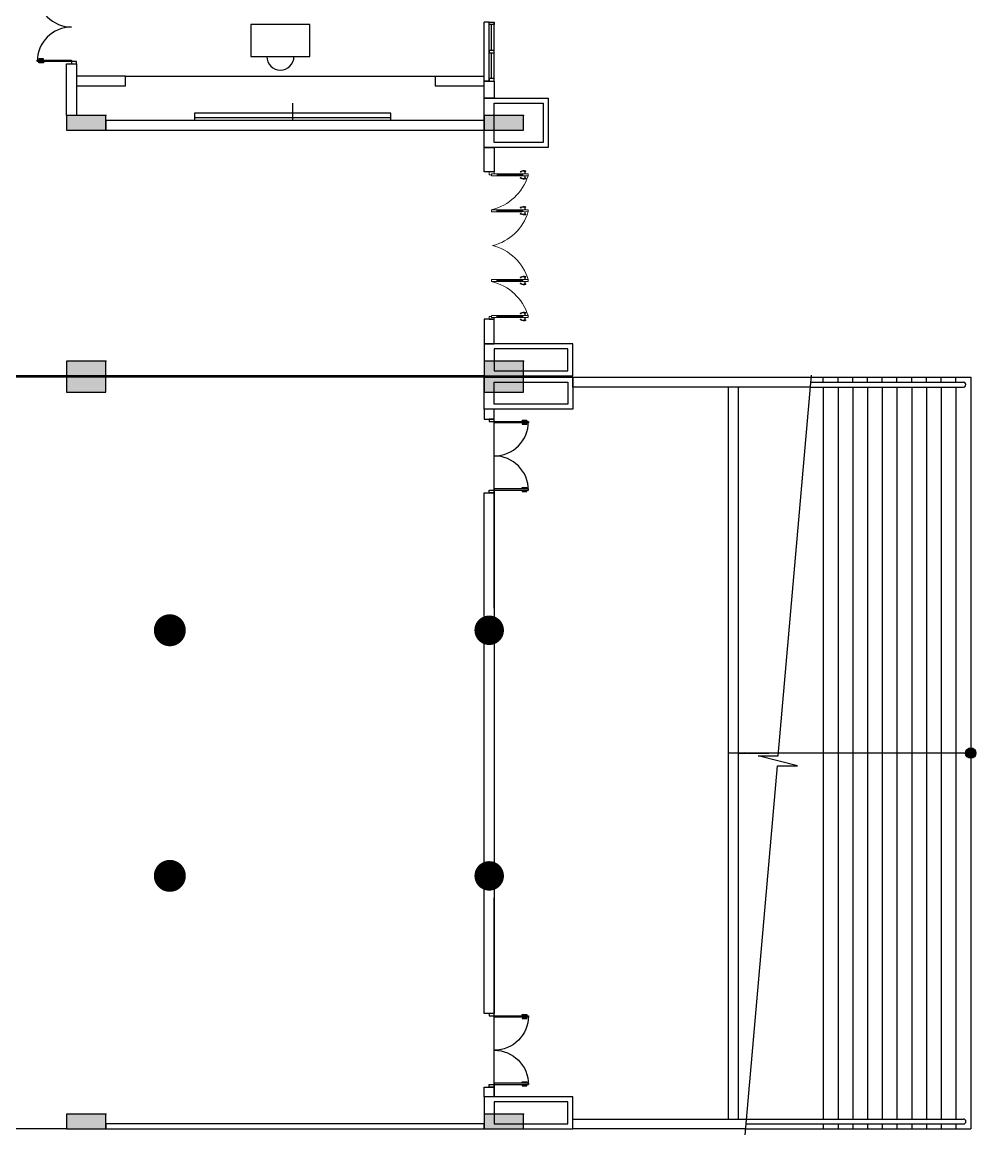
# Model space of a CAD drawing. Header units: millimetres. Extents: x -9574 to 115615, y -25569 to 161230.
# Drawn here: x 91054 to 110465, y 68680 to 91210 of the extents above; entities that cross this region are included whole.
import ezdxf

# ---------------------------------------------------------------- set-up
doc = ezdxf.new("R2010")
doc.units = ezdxf.units.MM
for name, color, linetype in [('cot TT T1$0$COT1', 7, 'Continuous'), ('TT T1$0$03', 4, 'Continuous'), ('TT T1$0$CUA3', 3, 'Continuous'), ('TT T1$0$HATCH', 8, 'Continuous'), ('TT T1$0$NETCAT8', 8, 'Continuous'), ('TT T1$0$TBI241', 241, 'Continuous'), ('TT T1$0$TUONG6', 6, 'Continuous')]:
    doc.layers.add(name, color=color, linetype=linetype)
doc.layers.add('TT T1$0$N-CUA', color=4, linetype='Continuous', lineweight=18)
doc.styles.add('TT T1$0$VSIMPLEX.SHX', font='VSIMPLEX.SHX', dxfattribs={"width": 0.8})
doc.dimstyles.new('TT T1$0$100', dxfattribs={"dimscale": 0, "dimtxt": 600, "dimasz": 120, "dimexe": 150, "dimexo": 300, "dimgap": 100, "dimtad": 1, "dimdec": 0, "dimzin": 0, "dimdsep": 46, "dimtxsty": 'TT T1$0$VSIMPLEX.SHX', "dimblk1": 'TT T1$0$_OBLIQUE', "dimblk2": 'TT T1$0$_OBLIQUE', "dimsah": 1, "dimcen": 0, "dimdle": 100, "dimclrd": 2, "dimclre": 2, "dimclrt": 4, "dimadec": 0, "dimazin": 0, "dimtfac": 1, "dimtdec": 0, "dimtix": 1, "dimtmove": 2, "dimatfit": 3, "dimfxl": 0, "dimtolj": 1, "dimtzin": 0, "dimlwd": -1, "dimlwe": -1, "dimarcsym": 0})

# ---------------------------------------------------------------- blocks, each defined once
blk = doc.blocks.new('TT T1$0$2CANH-03')
at = {"color": 7, "linetype": 'Continuous'}
for p, q in [((-2.419147513457574, 93.07348302612081), (0, 93.07348302612081)), ((-2.419147513457574, 91.80079641821794), (0, 91.80079641821794)), ((4.021084318985231, 93.07348302612081), (6.440231832442805, 93.07348302612081)), ((4.021084318985231, 91.80079641821794), (6.440231832442805, 91.80079641821794)), ((195.9789156810148, 93.07348302612081), (193.5597681675572, 93.07348302612081)), ((195.9789156810148, 91.80079641821794), (193.5597681675572, 91.80079641821794)), ((202.4191475134576, 93.07348302612081), (200, 93.07348302612081)), ((202.4191475134576, 91.80079641821794), (200, 91.80079641821794))]:
    blk.add_line(p, q, dxfattribs=at)
at = {"color": 4, "linetype": 'Continuous'}
for points in [[(0, 0), (0, 100), (4.021084318985231, 100), (4.021084318985231, 0)], [(200, 0), (200, 100), (195.9789156810148, 100), (195.9789156810148, 0)], [(-3.705436199903488, 95.31324260891415), (-2.419147513457574, 95.31324260891415), (-2.419147513457574, 81.28836282447446), (-3.705436199903488, 81.28836282447446)], [(7.726520518888719, 95.31324260891415), (6.440231832442805, 95.31324260891415), (6.440231832442805, 81.28836282447446), (7.726520518888719, 81.28836282447446)], [(192.2734794811113, 95.31324260891415), (193.5597681675572, 95.31324260891415), (193.5597681675572, 81.28836282447446), (192.2734794811113, 81.28836282447446)], [(203.7054361999035, 95.31324260891415), (202.4191475134576, 95.31324260891415), (202.4191475134576, 81.28836282447446), (203.7054361999035, 81.28836282447446)]]:
    blk.add_lwpolyline(points, close=True, dxfattribs=at)
at = {"linetype": 'Continuous'}
for centre, start, end in [((0, 0), 0, 90), ((200, 0), 90, 180)]:
    blk.add_arc(centre, 100, start, end, dxfattribs=at)
blk = doc.blocks.new('TT T1$0$_OBLIQUE')
at = {"color": 0, "linetype": 'ByBlock'}
blk.add_line((-0.5, -0.5), (0.5, 0.5), dxfattribs=at)
blk = doc.blocks.new('TT T1$0$A$C75A46D49')
at = {"layer": 'TT T1$0$N-CUA'}
for p, q in [((-4254.933748744784, 411.2995712314774), (-4302.701673482556, 411.2962763681581)), ((-4254.933025801722, 400.8185629930667), (-4302.700950539494, 400.8152681297475)), ((-4254.929137776685, 344.4511607158409), (-4254.89153790116, -148.331618308703)), ((-4214.501286504656, 411.3023601204321), (-4166.284254867946, 411.3056859615878)), ((-4214.50056356161, 400.8213518820058), (-4166.283531924884, 400.8246777231616)), ((-4214.430521992002, 344.4546493237493), (-4214.39293053279, -148.2061127717514)), ((-3523.735378811874, 412.1760233616972), (-3571.503303549645, 412.1727284983779)), ((-3523.734655868812, 401.6950151232865), (-3571.502580606584, 401.6917202599673)), ((-3523.730767843775, 345.3276128460607), (-3523.69316796825, -148.4571238456546)), ((-3483.302916571747, 412.1788122506519), (-3435.085884935037, 412.1821380918076)), ((-3483.3021936287, 401.6978040122256), (-3435.085161991974, 401.7011298533814)), ((-3483.232152059092, 345.3311014539691), (-3483.19456059988, -148.331618308703)), ((-2101.670311589492, 401.6978040122256), (-2149.887343226217, 401.7011298533814)), ((-2101.669588646445, 412.1788122506519), (-2149.886620283155, 412.1821380918076)), ((-2101.740353159099, 345.3311014539691), (-2101.777944618311, -148.331618308703)), ((-2061.241737374417, 345.3276128460607), (-2061.279337249942, -148.4571238456546)), ((-2061.23784934938, 401.6950151232865), (-2013.469924611608, 401.6917202599673)), ((-2061.237126406318, 412.1760233616972), (-2013.469201668546, 412.1727284983779)), ((-1368.329084513725, 400.8213518820058), (-1416.54611615045, 400.8246777231616)), ((-1368.328361570678, 411.3023601204321), (-1416.545393207388, 411.3056859615878)), ((-1368.399126083332, 344.4546493237493), (-1368.437920586038, -148.331618308703)), ((-1327.90051029865, 344.4511607158409), (-1327.939313217668, -148.4571238456546)), ((-1327.896622273613, 400.8185629930667), (-1280.128697535841, 400.8152681297475)), ((-1327.895899330551, 411.2995712314774), (-1280.127974592779, 411.2962763681581))]:
    blk.add_line(p, q, dxfattribs=at)
at = {"layer": 'TT T1$0$N-CUA', "color": 8}
for p, q in [((-4242.779553027211, 344.4519987514452), (-4242.741953151685, -148.3307802731143)), ((-4226.580098229261, 344.3304040473345), (-4226.542515282249, -148.2069508074025)), ((-3511.581183094301, 345.328450881665), (-3511.543583218775, -148.4562858100659)), ((-3495.381728296351, 345.2068561775543), (-3495.344145349339, -148.3324563443541)), ((-2089.590776921841, 345.2068561775543), (-2089.628359868852, -148.3324563443541)), ((-2073.391322123891, 345.328450881665), (-2073.428921999416, -148.4562858100659)), ((-1356.249549846073, 344.3304040473345), (-1356.288335836579, -148.3324563443541)), ((-1340.050095048124, 344.4519987514452), (-1340.088897967143, -148.4562858100659))]:
    blk.add_line(p, q, dxfattribs=at)
at = {"layer": 'TT T1$0$N-CUA'}
for points in [[(-4242.780600571681, 359.6389796883117), (-4242.779553027195, 344.4519987514452), (-4254.929137776685, 344.4511607158409), (-4254.93768320296, 468.3401469855338), (-4214.439067370318, 468.342940437543), (-4214.430513479818, 344.3312420829388), (-4226.580098229292, 344.3304040473345), (-4226.581154238034, 359.6400970691122)], [(-3511.582230638771, 360.5154318185315), (-3511.581183094285, 345.328450881665), (-3523.730767843775, 345.3276128460607), (-3523.739313270051, 469.2165991157536), (-3483.240697437409, 469.2193925677628), (-3483.232143546908, 345.2076942131586), (-3495.381728296382, 345.2068561775543), (-3495.382784305125, 360.5165491993321)], [(-2073.390274579421, 360.5154318185315), (-2073.391322123907, 345.328450881665), (-2061.241737374417, 345.3276128460607), (-2061.233191948141, 469.2165991157536), (-2101.731807780783, 469.2193925677628), (-2101.740361671284, 345.2076942131586), (-2089.590776921809, 345.2068561775543), (-2089.589720913067, 360.5165491993321)], [(-1340.049047503654, 359.6389796883117), (-1340.05009504814, 344.4519987514452), (-1327.90051029865, 344.4511607158409), (-1327.891964872374, 468.3401469855338), (-1368.390580705016, 468.342940437543), (-1368.399134595517, 344.3312420829388), (-1356.249549846042, 344.3304040473345), (-1356.2484938373, 359.6400970691122)], [(-4230.39319543545, -272.3433166633228), (-4230.39319543545, -322.3433166633228), (-4291.61768803405, -322.3433166633228), (-4291.61768803405, -222.3433166633227), (-4254.882992474915, -222.3433166633227), (-4254.882992474915, -272.3433166633228)], [(-4254.89153790116, -148.331618308703), (-4242.74195315167, -148.3307802730987), (-4242.740905607168, -163.5177612099964), (-4226.541459273522, -163.5166438291958), (-4226.54251528228, -148.2069508073401), (-4214.39293053279, -148.2061127717514), (-4214.384376642273, -272.3405232113292), (-4254.882992474915, -272.3433166633228)], [(-3523.69316796825, -148.4571238456546), (-3511.54358321876, -148.4562858100503), (-3511.542535674258, -163.643266746948), (-3495.343089340613, -163.6421493661474), (-3495.344145349371, -148.3324563442917), (-3483.19456059988, -148.331618308703), (-3483.186006709364, -272.3433166633228), (-3523.684622542005, -272.3461101153163)], [(-2061.279337249942, -148.4571238456546), (-2073.428921999432, -148.4562858100503), (-2073.429969543933, -163.643266746948), (-2089.62941587758, -163.6421493661474), (-2089.628359868821, -148.3324563442917), (-2101.777944618311, -148.331618308703), (-2101.786498508828, -272.3433166633228), (-2061.287882676186, -272.3461101153163)], [(-1327.939313217668, -148.4571238456546), (-1340.088897967158, -148.4562858100503), (-1340.08994551166, -163.6432667469479), (-1356.289391845306, -163.6421493661474), (-1356.288335836548, -148.3324563442917), (-1368.437920586038, -148.331618308703), (-1368.445271433061, -272.3433166633228), (-1327.946655600419, -272.3461101153163)], [(-1352.436452639884, -272.3461101153163), (-1352.436452639884, -322.3433166633228), (-1291.211960041284, -322.3433166633228), (-1291.211960041284, -222.3433166633227), (-1327.946655600419, -222.3433166633227), (-1327.946655600419, -272.3461101153163)]]:
    blk.add_lwpolyline(points, close=True, dxfattribs=at)
for points in [[(-4302.410826732877, 329.1154947403172, -0.4688742666035938), (-4288.185792603324, 323.9225564327311, -0.7651428789192551), (-4302.694842292495, 312.2597635190385, -0.2117637901244911), (-4315.932822317334, 424.6973529638136), (-4302.702597904632, 424.6982655381424), (-4302.700072550619, 388.0864524365939, 0.2082523865541089)], [(-4180.78808214574, 323.929964348838, -0.4688742666035933), (-4166.563764532764, 329.1248649925765, 0.2082523865541172), (-4166.282653935978, 388.095862030008), (-4166.285179289993, 424.7076751315565), (-4153.054954877229, 424.7085877058853, -0.2117637901244911), (-4166.27742367784, 312.2691731124526, -0.7651428789192616)], [(-3571.212456799968, 329.9919468705369, -0.4688742666035938), (-3556.987422670415, 324.7990085629509, -0.7651428789192551), (-3571.496472359585, 313.1362156492583, -0.2117637901244911), (-3584.734452384424, 425.5738050940334), (-3571.504227971723, 425.5747176683622), (-3571.501702617708, 388.9629045668137, 0.2082523865541089)], [(-3449.58971221283, 324.8064164790578, -0.4688742666035933), (-3435.365394599854, 330.0013171227963, 0.2082523865541172), (-3435.084284003069, 388.9723141602278), (-3435.086809357083, 425.5841272617763), (-3421.856584944318, 425.5850398361051, -0.2117637901244911), (-3435.07905374493, 313.1456252426724, -0.7651428789192616)], [(-2135.382793005362, 324.8064164790578, 0.4688742666035933), (-2149.607110618337, 330.0013171227963, -0.2082523865541172), (-2149.888221215123, 388.9723141602278), (-2149.885695861109, 425.5841272617763), (-2163.115920273873, 425.5850398361051, 0.2117637901244911), (-2149.893451473262, 313.1456252426724, 0.7651428789192616)], [(-2013.760048418224, 329.9919468705369, 0.4688742666035938), (-2027.985082547777, 324.7990085629509, 0.7651428789192551), (-2013.476032858606, 313.1362156492583, 0.2117637901244911), (-2000.238052833767, 425.5738050940334), (-2013.468277246469, 425.5747176683622), (-2013.470802600483, 388.9629045668137, -0.2082523865541089)], [(-1402.041565929595, 323.929964348838, 0.4688742666035933), (-1416.26588354257, 329.1248649925765, -0.2082523865541172), (-1416.546994139356, 388.095862030008), (-1416.544468785342, 424.7076751315565), (-1429.774693198106, 424.7085877058853, 0.2117637901244911), (-1416.552224397495, 312.2691731124526, 0.7651428789192616)], [(-1280.418821342457, 329.1154947403172, 0.4688742666035938), (-1294.64385547201, 323.9225564327311, 0.7651428789192551), (-1280.13480578284, 312.2597635190385, 0.2117637901244911), (-1266.896825758, 424.6973529638136), (-1280.127050170702, 424.6982655381424), (-1280.129575524716, 388.0864524365939, -0.2082523865541089)]]:
    blk.add_lwpolyline(points, format="xyb", close=True, dxfattribs=at)
at = {"layer": 'TT T1$0$N-CUA', "color": 8}
for centre, radius, start, end in [((-4520.531847084259, -509.5518102761531), 1024.680893383894, 13.38494350966003, 72.61925437636093), ((-3765.094488835357, -491.3914087193698), 1001.106723219147, 13.70389482638466, 73.64773027033698), ((-1819.878016382833, -491.3914087193698), 1001.106723219148, 106.352269729663, 166.2961051736154), ((-1062.287072543428, -512.4488840547433), 1027.449249695178, 107.3330566920901, 166.4856902607839)]:
    blk.add_arc(centre, radius, start, end, dxfattribs=at)
blk = doc.blocks.new('TT T1$0$CUA 1500')
at = {"layer": 'TT T1$0$CUA3'}
for points in [[(243727.4354222809, 243925.7569436032), (243677.4354222809, 243925.7569436032), (243677.4354222809, 244025.7569436032), (243727.4354222809, 244025.7569436032)], [(245127.4354222809, 243925.7569436032), (245177.4354222809, 243925.7569436032), (245177.4354222809, 244025.7569436032), (245127.4354222809, 244025.7569436032)]]:
    blk.add_lwpolyline(points, close=True, dxfattribs=at)
at = {"layer": 'TT T1$0$CUA3', "xscale": 7, "yscale": 7, "zscale": 0.5, "rotation": 180}
blk.add_blockref('TT T1$0$2CANH-03', (245127.4354222809, 243925.7569436032), dxfattribs=at)
blk = doc.blocks.new('TT T1$0$CUA 1200')
at = {"layer": 'TT T1$0$CUA3'}
for p, q in [((230027.4354222813, 244953.6123128577), (228827.4354222813, 244953.6123128577)), ((230027.4354222815, 244853.6123128578), (230027.4354222815, 244953.6123128577)), ((230027.4354222815, 244853.6123128578), (228827.4354222813, 244853.6123128578)), ((230027.4354222815, 244753.6123128578), (228827.4354222813, 244753.6123128577)), ((229402.4354222815, 244803.6123128577), (228877.4354222813, 244803.6123128578)), ((229977.4354222813, 244803.6123128578), (229452.4354222815, 244803.6123128578))]:
    blk.add_line(p, q, dxfattribs=at)
blk.add_lwpolyline([(228827.4354222813, 244853.6123128578), (228827.4354222813, 244953.6123128577)], dxfattribs=at)
for points in [[(228827.4354222813, 244753.6123128577), (228877.4354222813, 244753.6123128577), (228877.4354222813, 244853.6123128577), (228827.4354222813, 244853.6123128577)], [(229452.4354222815, 244753.6123128578), (229402.4354222815, 244753.6123128578), (229402.4354222815, 244853.6123128578), (229452.4354222815, 244853.6123128578)], [(230027.4354222813, 244753.6123128578), (229977.4354222813, 244753.6123128578), (229977.4354222813, 244853.6123128578), (230027.4354222813, 244853.6123128578)]]:
    blk.add_lwpolyline(points, close=True, dxfattribs=at)
blk = doc.blocks.new('cot TT T1$0$COT 33X800')
at = {"layer": 'cot TT T1$0$COT1'}
blk.add_hatch(color=256, dxfattribs=at).paths.add_polyline_path([(152348.0338513167, -78356.79723414883), (152648.0338513167, -78356.79723414883), (152648.0338513167, -79156.79723414883), (152348.0338513167, -79156.79723414883)])
blk.add_lwpolyline([(152348.0338513167, -78356.79723414883), (152648.0338513167, -78356.79723414883), (152648.0338513167, -79156.79723414883), (152348.0338513167, -79156.79723414883)], close=True, dxfattribs=at)
at = {"layer": 'cot TT T1$0$COT1', "ltscale": 2}
blk.add_point((152348.0338513167, -79156.79723414883), dxfattribs=at)
blk = doc.blocks.new('cot TT T1')
at = {"ltscale": 2}
for p, q in [((100459.8813690752, 84010.00000000048), (80660.00000000048, 84010.00000000048)), ((100460, 83980.00000000048), (80660.00000000048, 83980.00000000048)), ((91960.00000000007, 68680.00000000071), (80660.00000000048, 68680.00000000095))]:
    blk.add_line(p, q, dxfattribs=at)
at = {"layer": 'cot TT T1$0$COT1', "ltscale": 2}
for points, const_width in [([(94060.00000208117, 78667.50000000023, 1), (94060.00000208117, 78992.50000000023, 1)], 325), ([(100560.0000020812, 78680.00000000023, 1), (100560.0000020812, 78980.00000000023, 1)], 300), ([(94060.00000208117, 73667.50000000023, 1), (94060.00000208117, 73992.50000000023, 1)], 325), ([(100560.0000020812, 73680.00000000023, 1), (100560.0000020812, 73980.00000000023, 1)], 300)]:
    blk.add_lwpolyline(points, format="xyb", close=True, dxfattribs=dict(at, const_width=const_width))
at = {"layer": 'cot TT T1$0$COT1', "xscale": -1, "rotation": 90}
for p in [(13603.20276585103, 241658.0338513171), (22103.20276585103, 241658.0338513171), (13603.20276585103, 236658.0338513169), (22103.20276585103, 236658.0338513171), (13603.20276585103, 236328.0338513169), (22103.20276585103, 236328.0338513171), (13603.20276585103, 221328.0338513171), (22103.20276585103, 221328.0338513171)]:
    blk.add_blockref('cot TT T1$0$COT 33X800', p, dxfattribs=at)
blk = doc.blocks.new('TT T1')
at = {"layer": 'TT T1$0$NETCAT8'}
h = blk.add_hatch(color=256, dxfattribs=at)
edge = h.paths.add_edge_path()
edge.add_ellipse((110359.9020917116, 76329.92209815282), major_axis=(74.32103594750222, 74.32103594750221), ratio=0.9999999999991218, start_angle=45.091244276729924, end_angle=134.9999999996417, ccw=False)
edge.add_ellipse((77359.90209171992, 76329.92209815003), major_axis=(-52.86891517234627, 32999.9576647471), ratio=0.9999999995418477, start_angle=269.90820706061635, end_angle=270.09069561393153, ccw=False)
edge.add_line((110359.9020917116, 76329.92209815329), (110254.7962747051, 76329.92209815329))
edge = h.paths.add_edge_path()
edge.add_ellipse((110359.9020917113, 76329.92209815282), major_axis=(-74.32103594741982, 74.3210359474199), ratio=0.9999999999997773, start_angle=44.99999999967321, end_angle=89.9999999999888, ccw=False)
edge.add_line((110254.7962747049, 76329.92209815329), (110359.9020917113, 76329.92209815329))
edge.add_ellipse((77359.90209172481, 76329.92209815561), major_axis=(-32999.95813797219, 52.56321143665633), ratio=0.9999999990743256, start_angle=179.9087736115546, end_angle=180.0912621651245, ccw=False)
edge.add_ellipse((110359.9020917113, 76329.92209815282), major_axis=(-74.32103594745018, 74.32103594745028), ratio=0.9999999999997603, start_angle=90.00000000001131, end_angle=134.9087557232883, ccw=False)
edge = h.paths.add_edge_path()
edge.add_line((110359.9020917113, 76329.92209815329), (110465.007908718, 76329.92209815329))
edge.add_ellipse((110359.9020917113, 76329.92209815282), major_axis=(74.32103594751408, 74.32103594751395), ratio=0.9999999999993543, start_angle=224.9087557233138, end_angle=315.00000000033054, ccw=False)
edge.add_ellipse((77359.90209171853, 76329.92209815561), major_axis=(-32999.95817391902, 52.54064266467878), ratio=0.9999999990741856, start_angle=179.9087344267963, end_angle=180.0912229803662)
edge = h.paths.add_edge_path()
edge.add_ellipse((77359.90209171154, 76329.92209818635), major_axis=(32999.95573015017, 54.05375202288241), ratio=0.9999999997701275, start_angle=-0.09385009834169634, end_angle=0.08863845509895708)
edge.add_ellipse((110359.9020917116, 76329.92209815282), major_axis=(-74.3210359473878, 74.32103594738793), ratio=0.9999999999994247, start_angle=270.00000000003365, end_angle=315.0912442766884, ccw=False)
edge.add_ellipse((110359.9020917111, 76329.92209815282), major_axis=(-74.32103594748328, 74.32103594748328), ratio=0.9999999999999025, start_angle=225.0000000003518, end_angle=269.9999999999551, ccw=False)
edge.add_line((110465.0079087178, 76329.92209815352), (110359.9020917113, 76329.92209815352))
at = {"layer": 'TT T1$0$03'}
for p, q in [((107109.9975845275, 83880.07793859865), (110212.5827935172, 83880.07792667045)), ((107118.7443131265, 83980.05350396309), (110359.9504852093, 83980.07792397683)), ((107359.950485216, 83880.07792353864), (107359.950485216, 83980.07792353864)), ((107659.9504852138, 83880.07792665625), (107659.9504852138, 83980.07792665625)), ((107959.9504852115, 83880.07792977362), (107959.9504852115, 83980.07792977362)), ((108259.9504852093, 83880.07793289122), (108259.9504852093, 83980.07793289122)), ((108559.9504852093, 83880.07793062484), (108559.9504852093, 83980.07793062484)), ((108859.9504852093, 83880.07792835847), (108859.9504852093, 83980.07792835847)), ((109159.9504852093, 83880.0779260921), (109159.9504852093, 83980.0779260921)), ((109459.9504852093, 83880.13426212386), (109459.9504852093, 83980.13589513583)), ((109759.9504852093, 83880.1341025862), (109759.9504852093, 83980.13573559841)), ((110059.9504852093, 83880.07792781248), (110059.9504852093, 83980.07792606346)), ((110359.9504831311, 83979.92219809933), (110359.8577059678, 68679.9220768728)), ((107101.2487181795, 83780.07793865098), (110212.5827929026, 83780.07792667371)), ((107359.950485216, 83779.92217957323), (107359.9506400535, 68879.92205197552)), ((107659.9504852138, 83779.92218269083), (107659.9506400513, 68879.92205509312)), ((107959.9504852115, 83779.9221858082), (107959.950640049, 68879.92205821049)), ((108259.9504852093, 83779.9221889258), (108259.9506400468, 68879.92206132809)), ((108559.9504852092, 83779.92219127716), (108559.9506400442, 68879.92206317165)), ((108859.9504852093, 83779.92219362828), (108859.9506400408, 68879.9220650152)), ((109159.9504852093, 83779.92219597964), (109159.950640038, 68879.92206685875)), ((109459.9504852093, 83779.9221246273), (109459.9506400353, 68879.9220687023)), ((109759.9504852093, 83779.92228416471), (109759.9506400351, 68879.92207054586)), ((110059.9504852093, 83779.922123916), (110059.950640032, 68879.92207238941)), ((105788.9051271313, 68779.9220538001), (110212.5827002055, 68779.92207333074)), ((105797.6539934881, 68879.92205384804), (110212.5826995911, 68879.92207332749)), ((107359.9504852186, 68779.92205690617), (107359.9504852186, 68679.92205690617)), ((107659.9504852164, 68779.92206002377), (107659.9504852164, 68679.92206002377)), ((107959.9504852141, 68779.92206314138), (107959.9504852141, 68679.92206314138)), ((108259.9504852118, 68779.92206625898), (108259.9504852118, 68679.92206625898)), ((108559.9504852093, 68779.92206937635), (108559.9504852093, 68679.92206937635)), ((108859.9504852093, 68779.92207164272), (108859.9504852093, 68679.92207164272)), ((109159.9504852093, 68779.9220739091), (109159.9504852093, 68679.9220739091)), ((109459.9504852093, 68779.86573787734), (109459.9504852093, 68679.86410486537)), ((109759.9504852093, 68779.86589741499), (109759.9504852093, 68679.86426440279)), ((110059.9504852093, 68779.92207218871), (110059.9504852093, 68679.92207393773)), ((105780.1596993863, 68679.96135726415), (110359.9504852093, 68679.92207602436))]:
    blk.add_line(p, q, dxfattribs=at)
for centre, radius, start, end in [((110212.5827932099, 83830.07792667208), 49.99999999837019, 269.9999996464843, 89.99999964648434), ((110212.5826998983, 68829.92207332911), 49.99999999836951, 270.0000003535156, 90.00000035351556)]:
    blk.add_arc(centre, radius, start, end, dxfattribs=at)
at = {"layer": 'TT T1$0$CUA3'}
for points in [[(100659.8813690757, 83080.07790096455), (100659.8813690757, 83130.07790096455), (100559.8813690757, 83130.07790096455), (100559.8813690757, 83080.07790096455)], [(100659.8813690757, 81680.07790096455), (100659.8813690757, 81630.07790096455), (100559.8813690757, 81630.07790096455), (100559.8813690757, 81680.07790096455)], [(100659.8813690757, 70980.07788064332), (100659.8813690757, 71030.07788064332), (100559.8813690757, 71030.07788064332), (100559.8813690757, 70980.07788064332)], [(100659.8813690757, 69580.07788064332), (100659.8813690757, 69530.07788064332), (100559.8813690757, 69530.07788064332), (100559.8813690757, 69580.07788064332)]]:
    blk.add_lwpolyline(points, close=True, dxfattribs=at)
at = {"layer": 'TT T1$0$HATCH', "ltscale": 2}
for p, q in [((100660.0000020814, 79280.00000000048), (100660.0000020814, 83329.92209903478)), ((100660.0000020814, 69330.07790096664), (100660.0000020814, 73380.00000000048))]:
    blk.add_line(p, q, dxfattribs=at)
at = {"layer": 'TT T1$0$NETCAT8'}
blk.add_line((110359.9020917116, 76329.92209815282), (105445.472698786, 76329.92209815259), dxfattribs=at)
blk.add_lwpolyline([(105748.9616073602, 68323.36553366018), (106426.9990038433, 76073.36843867392), (106835.7477432708, 76073.36843867369), (106035.7477432708, 76273.36843867415), (106444.4967365485, 76273.36843867392), (107122.5336342449, 84023.36564253784)], dxfattribs=at)
blk.add_circle((110359.9020917116, 76329.92209815282), 105.1058170064984, dxfattribs=at)
at = {"layer": 'TT T1$0$TBI241'}
for p, q in [((92159.33912415103, 89910.00000000025), (93159.33912415103, 89910.00000000025)), ((93159.33912415097, 90110.00000000048), (92159.5661643124, 90109.96627229221)), ((93159.33912415103, 89910.00000000025), (93159.33912415097, 90110.00000000048)), ((93159.33912415097, 90110.00000000048), (99459.55941610147, 90110.00000000228)), ((99459.55941610147, 90110.00000000228), (99459.55941610147, 89910.00000000228)), ((99459.55941610147, 90110.00000000228), (100459.7797080509, 90110.00000000228)), ((99459.55941610147, 89910.00000000228), (100459.7797080509, 89910.00000000228)), ((96560.00000000156, 89210.00000000048), (96560.00000000156, 89560.06030514652)), ((98560.00000000156, 89260.06030514646), (94560.00000000156, 89260.06030514652))]:
    blk.add_line(p, q, dxfattribs=at)
blk.add_lwpolyline([(96909.44927012622, 91160.00000000141), (95709.44927012622, 91160.00000000141), (95709.44927012622, 90510.00000000141), (96909.44927012622, 90510.00000000141)], close=True, dxfattribs=at)
blk.add_lwpolyline([(98560.00000000156, 89210.00000000065), (98560.00000000156, 89360.06030514669), (94560.00000000156, 89360.06030514675), (94560.00000000156, 89210.00000000071)], dxfattribs=at)
blk.add_arc((96309.44927012622, 90510.00000000141), 276.5674835769728, 180, 0, dxfattribs=at)
at = {"layer": 'TT T1$0$TUONG6'}
for p, q in [((102259.8813690752, 83780.00000000071), (102259.8813690752, 83980.00000000071)), ((102259.8813690752, 83980.00000000071), (107118.7396321363, 83980.00000000071)), ((105630, 83980.00000000071), (105630, 83980.00000000071)), ((107101.2418994311, 83780.00000000071), (102259.8813690752, 83780.00000000071)), ((105430, 68880.00000000095), (105430, 83780.00000000071)), ((105630.0000000002, 83780.00000000071), (105630, 68880.00000000095)), ((102259.8813690752, 68680.00000000095), (102259.8813690752, 68880.00000000095)), ((102259.8813690752, 68880.00000000095), (105797.6608128929, 68880.00000000095)), ((105780.1630801877, 68680.00000000095), (102259.8813690752, 68680.00000000095))]:
    blk.add_line(p, q, dxfattribs=at)
for points in [[(92160.00000000007, 90360.02757901406), (92160.00000000007, 89310.00000000071), (91960.00000000007, 89310.00000000071), (91960.00000000007, 90360.02757901406)], [(100460.0000000027, 89659.99998984004), (100460.0000000027, 90010.00000000077), (100660.0000000026, 90010.00000000077), (100660.0000000026, 89659.99998984004)], [(100459.999999999, 88660.00000000048), (100459.999999999, 89660.00000000048), (101759.999999999, 89660.00000000048), (101759.999999999, 88660.00000000048)], [(100659.999999999, 88760.00000000048), (100659.999999999, 89560.00000000048), (101659.999999999, 89560.00000000048), (101659.999999999, 88760.00000000048)], [(92760.0000000019, 89210.00000000071), (92760.0000000019, 89010.00000000071), (100460.0000000019, 89010.00000000065), (100460.0000000019, 89210.00000000065)], [(100459.8813690752, 88160.00000000019), (100459.8813690752, 88659.9220990337), (100659.8813690752, 88659.9220990337), (100659.8813690752, 88160.00000000017)], [(100459.8813690752, 85160.00000000019), (100459.8813690752, 84660.07790096664), (100659.8813690752, 84660.07790096664), (100659.8813690752, 85160.00000000019)], [(100459.8813690752, 84660.07790096664), (100459.8813690752, 84010.00000000071), (102259.8813690752, 84010.00000000071), (102259.8813690752, 84660.07790096664)], [(100659.8813690752, 84560.07790096664), (100659.8813690752, 84110.00000000071), (102159.8813690752, 84110.00000000071), (102159.8813690752, 84560.07790096664)], [(100459.8813690752, 83329.92209903478), (100459.8813690752, 83980.00000000071), (102259.8813690752, 83980.00000000071), (102259.8813690752, 83329.92209903478)], [(100659.8813690752, 83429.92209903478), (100659.8813690752, 83880.00000000071), (102159.8813690752, 83880.00000000071), (102159.8813690752, 83429.92209903478)], [(100459.8813690752, 81630.07790096455), (100659.8813690757, 81630.07790096455), (100659.8813690757, 71030.07788064332), (100459.8813690752, 71030.07788064332)], [(100659.8813690757, 69530.07788064332), (100659.8813690757, 69330.07790096664), (100459.8813690752, 69330.07790096664), (100459.8813690752, 69530.07788064332)], [(100459.8813690752, 69330.07790096664), (100459.8813690752, 68680.00000000071), (102259.8813690752, 68680.00000000071), (102259.8813690752, 69330.07790096664)], [(100659.8813690752, 69230.07790096664), (100659.8813690752, 68780.00000000071), (102159.8813690752, 68780.00000000071), (102159.8813690752, 69230.07790096664)], [(100460, 68680.00000000071), (100460, 68779.96105459904), (92760.00000000007, 68779.96105459904), (92760.00000000007, 68680.00000000071)]]:
    blk.add_lwpolyline(points, close=True, dxfattribs=at)
blk.add_lwpolyline([(100459.8813690752, 83329.92209903688), (100459.8813690757, 83130.07790096455), (100659.8813690757, 83130.07790096455), (100659.8813690757, 83330.07790096455)], dxfattribs=at)
at = {"layer": 'TT T1$0$03', "rotation": 270}
blk.add_blockref('TT T1$0$CUA 1500', (-151865.7569436031, 335537.463001295), dxfattribs=at)
at = {"layer": 'TT T1$0$03', "xscale": -1, "rotation": 90}
blk.add_blockref('TT T1$0$CUA 1200', (345413.6123128605, 320037.4354222821), dxfattribs=at)
at = {"layer": 'TT T1$0$CUA3', "rotation": 270}
blk.add_blockref('TT T1$0$A$C75A46D49', (100882.3433166634, 83868.38231196614), dxfattribs=at)
at = {"layer": 'TT T1$0$CUA3', "yscale": 7, "zscale": 0.5, "rotation": 270}
for p, xscale in [((100659.8813690757, 83080.07790096455), 7), ((100659.8813690757, 69580.07788064332), -7)]:
    blk.add_blockref('TT T1$0$2CANH-03', p, dxfattribs=dict(at, xscale=xscale))
at = {"layer": 'TT T1$0$HATCH', "ltscale": 2}
blk.add_leader([(105645.472698786, 76329.92209815259), (106251.291310013, 76329.92209815259)], dimstyle='TT T1$0$100', override={"dimscale": 1, "dimtad": 0}, dxfattribs=at)

msp = doc.modelspace()

# ---------------------------------------------------------------- block references
for name in ['TT T1', 'cot TT T1']:
    msp.add_blockref(name, (0, 0))

doc.saveas('drawing.dxf')
